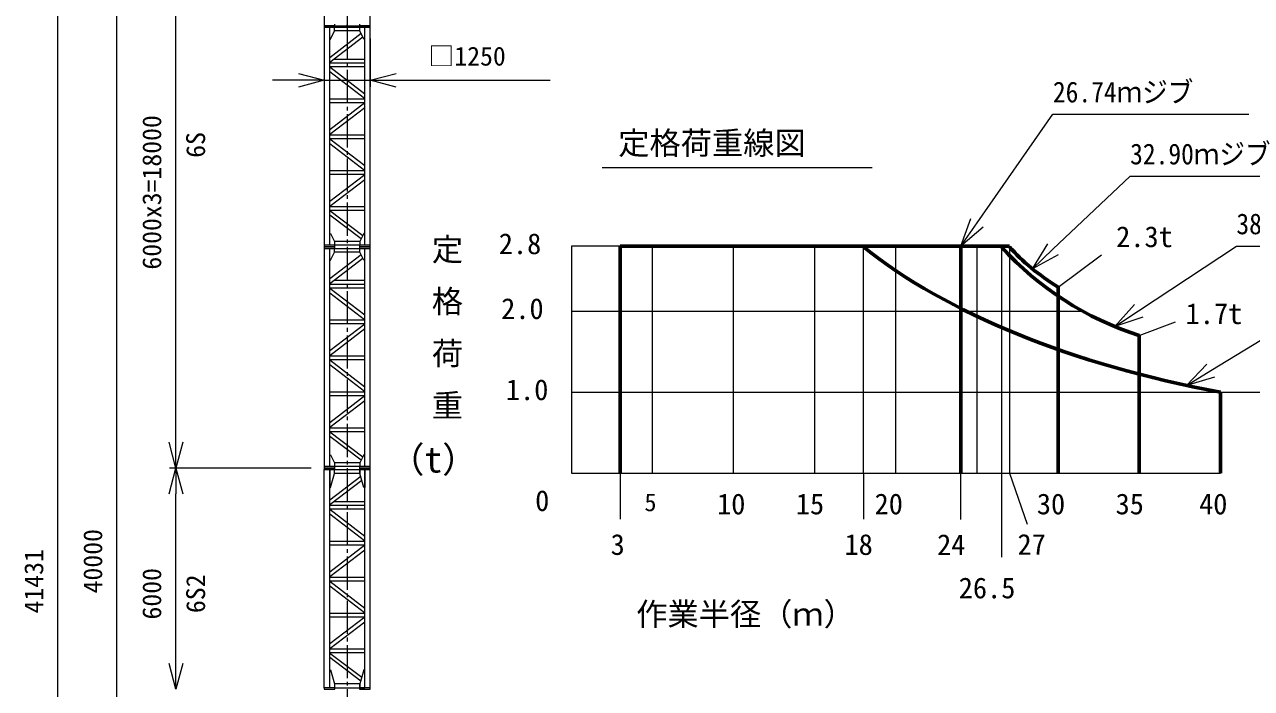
# Model space of a CAD drawing. Units: millimetres, scale not verified. Extents: x -30277 to 30315, y -43443 to 47718.
# Drawn here: x -30276 to 2998, y -8060 to 9950 of the extents above; entities that cross this region are included whole.
import ezdxf
from ezdxf.enums import TextEntityAlignment as Align

# ---------------------------------------------------------------- set-up
doc = ezdxf.new("R2010")
doc.units = ezdxf.units.MM
doc.header["$LTSCALE"] = 100
doc.linetypes.add('CHAIN2', pattern=[12, 9, -1, 1, -1])
doc.linetypes.add('USER2', pattern=[17.25, 15, -0.75, 0.75, -0.75])
for name, color, linetype, lineweight in [('0-1_10 常用実線', 3, 'Continuous', 18), ('0-2_Defpoints', 2, 'USER2', 18), ('0-3_12 常用一点鎖線', 3, 'CHAIN2', 18), ('0-5_05 寸法', 7, 'Continuous', 18)]:
    doc.layers.add(name, color=color, linetype=linetype, lineweight=lineweight)
doc.styles.add('ＭＳ ゴシック', font='')
doc.styles.get('ＭＳ ゴシック').set_extended_font_data('MS Gothic')

msp = doc.modelspace()

# ---------------------------------------------------------------- linework, layer by layer
at = {"layer": '0-1_10 常用実線'}
for p, q in [((-22150.1, 10719.1), (-22150.1, 9918.7)), ((-20900.1, 9918.7), (-20900.1, 10719.1)), ((-22150.1, 9918.7), (-22150.1, 3918.7)), ((-22150.1, 9918.7), (-20900.1, 9918.7)), ((-21860.1, 9918.7), (-22150.1, 9918.7)), ((-22150.1, 9875.7), (-20900.1, 9875.7)), ((-22000.1, 3961.7), (-22000.1, 9875.7)), ((-21144.1, 9703.7), (-22000.1, 9047.7)), ((-21180.1, 9775.7), (-21870.1, 9775.7)), ((-21860.1, 9918.7), (-21860.1, 9961.7)), ((-21860.1, 9875.7), (-21860.1, 9918.7)), ((-21190.1, 9961.7), (-21190.1, 9918.7)), ((-21190.1, 9918.7), (-21190.1, 9875.7)), ((-20900.1, 9918.7), (-21190.1, 9918.7)), ((-21050.1, 3961.7), (-21050.1, 9875.7)), ((-21993.6, 8926.7), (-21098.6, 9612.6)), ((-21882.7, 9011.7), (-21050.1, 9011.7)), ((-22000.1, 8926.7), (-21993.6, 8926.7)), ((-22000.1, 8911.7), (-21050.1, 8911.7)), ((-22000.1, 8811.7), (-21050.1, 8811.7)), ((-22000.1, 8801.7), (-21050.1, 8072.7)), ((-22000.1, 7936.7), (-21050.1, 7936.7)), ((-22000.1, 7836.7), (-21050.1, 7836.7)), ((-21050.1, 7826.7), (-22000.1, 7097.7)), ((-22000.1, 6961.7), (-21050.1, 6961.7)), ((-22000.1, 6861.7), (-21050.1, 6861.7)), ((-22000.1, 6851.7), (-21050.1, 6122.7)), ((-22000.1, 5986.7), (-21050.1, 5986.7)), ((-22000.1, 5886.7), (-21050.1, 5886.7)), ((-21050.1, 5876.7), (-22000.1, 5147.7)), ((-22000.1, 5011.7), (-21050.1, 5011.7)), ((-22000.1, 4911.7), (-21050.1, 4911.7)), ((-22000.1, 4901.7), (-21099.1, 4223.7)), ((-21144.6, 4132.8), (-22000.1, 4776.5)), ((-21180.1, 4061.7), (-21870.1, 4061.7)), ((-20900.1, 3961.7), (-22150.1, 3961.7)), ((-22150.1, 3918.7), (-22150.1, -2081.3)), ((-21860.1, 3918.7), (-22150.1, 3918.7)), ((-22150.1, 3875.7), (-20900.1, 3875.7)), ((-22000.1, -2038.3), (-22000.1, 3875.7)), ((-21144.1, 3703.7), (-22000.1, 3047.7)), ((-21180.1, 3775.7), (-21870.1, 3775.7)), ((-21860.1, 3875.7), (-21860.1, 3918.7)), ((-21190.1, 3918.7), (-21190.1, 3875.7)), ((-20900.1, 3918.7), (-21190.1, 3918.7)), ((-21050.1, -2038.3), (-21050.1, 3875.7)), ((-21993.6, 2926.7), (-21098.6, 3612.6)), ((-21882.7, 3011.7), (-21050.1, 3011.7)), ((-22000.1, 2926.7), (-21993.6, 2926.7)), ((-22000.1, 2911.7), (-21050.1, 2911.7)), ((-22000.1, 2811.7), (-21050.1, 2811.7)), ((-22000.1, 2801.7), (-21050.1, 2072.7)), ((-22000.1, 1936.7), (-21050.1, 1936.7)), ((-22000.1, 1836.7), (-21050.1, 1836.7)), ((-21050.1, 1826.7), (-22000.1, 1097.7)), ((-22000.1, 961.7), (-21050.1, 961.7)), ((-22000.1, 861.7), (-21050.1, 861.7)), ((-22000.1, 851.7), (-21050.1, 122.7)), ((-22000.1, -13.3), (-21050.1, -13.3)), ((-22000.1, -113.3), (-21050.1, -113.3)), ((-21050.1, -123.3), (-22000.1, -852.3)), ((-22000.1, -988.3), (-21050.1, -988.3)), ((-22000.1, -1088.3), (-21050.1, -1088.3)), ((-22000.1, -1098.3), (-21099.1, -1776.3)), ((-21144.6, -1867.2), (-22000.1, -1223.5)), ((-21180.1, -1938.3), (-21870.1, -1938.3)), ((-20900.1, -2038.3), (-22150.1, -2038.3)), ((-22150.1, -8038.3), (-22150.1, -2124.3)), ((-22000.1, -8038.3), (-22000.1, -2124.3)), ((-21156.5, -2305.9), (-22000.1, -2952.3)), ((-21050.1, -8038.3), (-21050.1, -2124.3)), ((-20900.1, -8038.3), (-20900.1, -2124.3)), ((-21993.6, -3073.3), (-21126.7, -2409)), ((-21882.7, -2988.3), (-21050.1, -2988.3)), ((-22000.1, -3073.3), (-21993.6, -3073.3)), ((-22000.1, -3088.3), (-21050.1, -3088.3)), ((-22000.1, -3188.3), (-21050.1, -3188.3)), ((-22000.1, -3198.3), (-21050.1, -3927.3)), ((-22000.1, -4063.3), (-21050.1, -4063.3)), ((-22000.1, -4163.3), (-21050.1, -4163.3)), ((-21050.1, -4173.3), (-22000.1, -4902.3)), ((-21050.1, -4053.3), (-21056.6, -4048.3)), ((-22000.1, -5028.3), (-21993.6, -5023.3)), ((-22000.1, -5038.3), (-21050.1, -5038.3)), ((-22000.1, -5138.3), (-21050.1, -5138.3)), ((-22000.1, -5148.3), (-21050.1, -5877.3)), ((-22000.1, -6013.3), (-21050.1, -6013.3)), ((-22000.1, -6113.3), (-21050.1, -6113.3)), ((-21050.1, -6123.3), (-22000.1, -6852.3)), ((-22000.1, -6978.3), (-21993.6, -6973.3)), ((-22000.1, -6988.3), (-21050.1, -6988.3)), ((-22000.1, -7088.3), (-21050.1, -7088.3)), ((-22000.1, -7098.3), (-21127.1, -7755.2)), ((-21156.9, -7858), (-22000.1, -7223.5))]:
    msp.add_line(p, q, dxfattribs=at)
for points in [[(-22000.1, 9555.7), (-21980.1, 9555.7), (-21870.1, 9775.7), (-21870.1, 9875.7)], [(-21190.1, 3961.7), (-21190.1, 3918.7), (-20900.1, 3918.7), (-20900.1, 9918.7)], [(-21050.1, 9555.7), (-21070.1, 9555.7), (-21180.1, 9775.7), (-21180.1, 9875.7)], [(-22000.1, 8675.6), (-21056.6, 7951.7), (-21050.1, 7951.7)], [(-22000.1, 6976.7), (-21993.6, 6976.7), (-21050.1, 7700.6)], [(-22000.1, 6725.6), (-21056.6, 6001.7), (-21050.1, 6001.7)], [(-22000.1, 5026.7), (-21993.6, 5026.7), (-21050.1, 5750.6)], [(-22000.1, 4281.7), (-21980.1, 4281.7), (-21870.1, 4061.7), (-21870.1, 3961.7)], [(-21050.1, 4281.7), (-21070.1, 4281.7), (-21180.1, 4061.7), (-21180.1, 3961.7)], [(-22150.1, 3918.7), (-21860.1, 3918.7), (-21860.1, 3961.7)], [(-22000.1, 3555.7), (-21980.1, 3555.7), (-21870.1, 3775.7), (-21870.1, 3875.7)], [(-21190.1, -2038.3), (-21190.1, -2081.3), (-20900.1, -2081.3), (-20900.1, 3918.7)], [(-21050.1, 3555.7), (-21070.1, 3555.7), (-21180.1, 3775.7), (-21180.1, 3875.7)], [(-22000.1, 2675.6), (-21056.6, 1951.7), (-21050.1, 1951.7)], [(-22000.1, 976.7), (-21993.6, 976.7), (-21050.1, 1700.6)], [(-22000.1, 725.6), (-21056.6, 1.7), (-21050.1, 1.7)], [(-22000.1, -973.3), (-21993.6, -973.3), (-21050.1, -249.4)], [(-22000.1, -1718.3), (-21980.1, -1718.3), (-21870.1, -1938.3), (-21870.1, -2038.3)], [(-21050.1, -1718.3), (-21070.1, -1718.3), (-21180.1, -1938.3), (-21180.1, -2038.3)], [(-22150.1, -2081.3), (-21860.1, -2081.3), (-21860.1, -2038.3)], [(-22000.1, -3324.4), (-21056.6, -4048.3), (-21050.1, -4048.3)], [(-22000.1, -5023.3), (-21993.6, -5023.3), (-21050.1, -4299.4)], [(-22000.1, -5274.4), (-21056.6, -5998.3), (-21050.1, -5998.3)], [(-22000.1, -6973.3), (-21993.6, -6973.3), (-21050.1, -6249.4)]]:
    msp.add_lwpolyline(points, dxfattribs=at)
for points in [[(-22150.1, -2124.3), (-21860.1, -2124.3), (-21860.1, -2081.3), (-22150.1, -2081.3)], [(-22000.1, -2604.3), (-21980.1, -2604.3), (-21870.1, -2224.3), (-21870.1, -2124.3), (-22000.1, -2124.3)], [(-21870.1, -2124.3), (-21180.1, -2124.3), (-21180.1, -2224.3), (-21870.1, -2224.3)], [(-21190.1, -2124.3), (-20900.1, -2124.3), (-20900.1, -2081.3), (-21190.1, -2081.3)], [(-21050.1, -2604.3), (-21070.1, -2604.3), (-21180.1, -2224.3), (-21180.1, -2124.3), (-21050.1, -2124.3)], [(-22000.1, -7558.3), (-21980.1, -7558.3), (-21870.1, -7938.3), (-21870.1, -8038.3), (-22000.1, -8038.3)], [(-21050.1, -7558.3), (-21070.1, -7558.3), (-21180.1, -7938.3), (-21180.1, -8038.3), (-21050.1, -8038.3)], [(-21870.1, -8038.3), (-21180.1, -8038.3), (-21180.1, -7938.3), (-21870.1, -7938.3)], [(-22150.1, -8081.3), (-21860.1, -8081.3), (-21860.1, -8038.3), (-22150.1, -8038.3)], [(-21190.1, -8081.3), (-20900.1, -8081.3), (-20900.1, -8038.3), (-21190.1, -8038.3)]]:
    msp.add_lwpolyline(points, close=True, dxfattribs=at)
at = {"layer": '0-2_Defpoints'}
msp.add_line((-21525.1, 9898.6), (-21525.1, 9938.7), dxfattribs=at)
at = {"layer": '0-3_12 常用一点鎖線'}
for p, q in [((-21525.1, 19855.5), (-21525.1, 9653)), ((-21525.1, 9918.7), (-21525.1, -24081.3))]:
    msp.add_line(p, q, dxfattribs=at)
at = {"layer": '0-5_05 寸法'}
for p, q in [((-29370.4, -24641.3), (-29370.4, 15389.4)), ((-27770.4, -23381.3), (-27770.4, 15218.7)), ((-26170.4, -1381.3), (-26170.4, 15218.7)), ((-22150.1, 9568.7), (-22150.1, 8261.9)), ((-20900.1, 9568.7), (-20900.1, 8261.9)), ((-22850.1, 8436.9), (-23550.1, 8436.9)), ((-22150.1, 8436.9), (-22850.1, 8436.9)), ((-22150.1, 8436.9), (-20900.1, 8436.9)), ((-20900.1, 8436.9), (-20200.1, 8436.9)), ((-20200.1, 8436.9), (-16019.7, 8436.9)), ((-4444.5, 4568.8), (-2386.8, 7514.3)), ((-2386.8, 7514.3), (-2386.5, 7514.3)), ((-2386.5, 7514.3), (2928.7, 7514.3)), ((-14613.4, 6069.6), (-7285.7, 6069.6)), ((-2385.1, 3852.8), (-292.8, 5833.4)), ((-292.8, 5833.4), (-292.5, 5833.4)), ((-292.5, 5833.4), (4907.2, 5833.4)), ((-4885.5, 3937.5), (-4444.5, 4568.8)), ((-15445.5, 3937.5), (-15445.5, -2222.5)), ((-14125.5, 3937.5), (-15445.5, 3937.5)), ((-14125.5, 3937.5), (-3565.1, 3937.5)), ((-13245.5, -2222.5), (-13245.5, 3937.5)), ((-11045.5, -2222.5), (-11045.5, 3937.5)), ((-8845.5, -2222.5), (-8845.5, 3937.5)), ((-7525.3, -2222.5), (-7525.3, 3937.5)), ((-6645.5, -2222.5), (-6645.5, 3937.5)), ((-4445.5, -2222.5), (-4445.5, 3937.5)), ((-4445.5, -2222.5), (-4445.5, 3907.7)), ((-3785.2, 3937.5), (-3785.2, -4500.8)), ((-3565.1, 3937.5), (-3565.1, -2222.5)), ((-2944.3, 3323.5), (-2385.1, 3852.8)), ((-2244.5, 2823.7), (-1071.7, 3699.4)), ((-64.4, 2182.9), (2589, 3937.8)), ((2589, 3937.8), (2589.3, 3937.8)), ((2589.3, 3937.8), (7789, 3937.8)), ((-15445.7, 2177.5), (-1581.8, 2177.5)), ((-706.7, 1758.1), (-64.4, 2182.9)), ((-45.5, 1517.5), (935.6, 1884.4)), ((1891.5, 562.8), (3909, 1793.6)), ((1234.2, 161.8), (1891.5, 562.8)), ((-15445.7, -22.5), (4061.2, -22.5)), ((-26170.4, -2081.3), (-26170.4, -1381.3)), ((-22500.1, -2081.3), (-26345.4, -2081.3)), ((-22500.1, -2081.3), (-26345.4, -2081.3)), ((-26170.4, -2081.3), (-26170.4, -2781.3)), ((-15445.7, -2222.5), (2154.5, -2222.5)), ((-15445.5, -2222.5), (2154.5, -2222.5)), ((-14125.5, -2222.5), (-14125.5, -3469.1)), ((-7525.3, -2222.5), (-7525.3, -3469.1)), ((-4885.5, -3474.1), (-4885.5, -2222.5)), ((-3565.1, -2222.5), (-3086.6, -3607.2)), ((-26170.4, -7381.3), (-26170.4, -2781.3)), ((-26170.4, -8081.3), (-26170.4, -7381.3))]:
    msp.add_line(p, q, dxfattribs=at)
at = {"layer": '0-5_05 寸法', "color": 6, "lineweight": 60}
for p, q in [((-14125.5, 3937.5), (-14125.5, -2222.5)), ((-14125.5, 3937.5), (-3565.1, 3937.5)), ((-4885.5, 3937.5), (-4885.5, -2222.5)), ((-2245.5, -2222.5), (-2245.5, 2824.3)), ((-45.5, 1517.5), (-45.5, -2222.5)), ((2154.5, -22.5), (2154.5, -2222.5))]:
    msp.add_line(p, q, dxfattribs=at)
at = {"layer": '0-5_05 寸法'}
for points in [[(-22850.1, 8624.5), (-22150.1, 8436.9), (-22850.1, 8249.3)], [(-20200.1, 8249.3), (-20900.1, 8436.9), (-20200.1, 8624.5)], [(-4275.4, 4450.6), (-4885.5, 3937.5), (-4613.6, 4686.9)], [(-2243.3, 3703), (-2944.3, 3323.5), (-2526.9, 4002.7)], [(49.4, 2010.8), (-706.7, 1758.1), (-178.3, 2355)], [(1999, 386.7), (1234.2, 161.8), (1784.1, 738.9)], [(-25982.9, -1381.3), (-26170.4, -2081.3), (-26358, -1381.3)], [(-26358, -2781.3), (-26170.4, -2081.3), (-25982.9, -2781.3)], [(-25982.9, -7381.3), (-26170.4, -8081.3), (-26358, -7381.3)]]:
    msp.add_lwpolyline(points, dxfattribs=at)
at = {"layer": '0-5_05 寸法', "color": 6, "lineweight": 60}
msp.add_arc((2544.9, 9665.4), 8549.8, 222.23661, 252.36374, dxfattribs=at)
for centre, major_axis, ratio, start_param, end_param in [((8912.2, 9000.5), (-19352.6, 0), 0.497556, 0.5560081, 1.2141255), ((5520.5, 5886.1), (9908.7, 0), 0.497534, 3.5521732, 3.8118511)]:
    msp.add_ellipse(centre, major_axis=major_axis, ratio=ratio, start_param=start_param, end_param=end_param, dxfattribs=at)

# ---------------------------------------------------------------- texts
at = {"layer": '0-5_05 寸法', "style": 'ＭＳ ゴシック'}
for s, height, p in [('□1250', 513.2, (-19321.4, 8681.9)), ('定格荷重線図', 621, (-14174.3, 6239)), ('2.3t', 564.5, (-672.2, 3743.2)), ('定', 621, (-19229.9, 3354)), ('2.8', 564.5, (-17414.3, 3552.5)), ('格', 621, (-19229.9, 1942.4)), ('2.0', 564.5, (-17350.3, 1792.5)), ('1.7t', 564.5, (1213.2, 1656.6)), ('荷', 621, (-19229.9, 530.7)), ('重', 621, (-19229.9, -881)), ('1.0', 564.5, (-17222, -407.5)), ('（t）', 705.6, (-20393, -2415.7)), ('0', 564.5, (-16428, -3416)), ('5', 483.9, (-13465.5, -3395.8)), ('10', 564.5, (-11494.7, -3505.8)), ('15', 564.5, (-9358.8, -3505.8)), ('20', 564.5, (-7223, -3505.8)), ('30', 564.5, (-2823, -3505.8)), ('35', 564.5, (-687.2, -3505.8)), ('40', 564.5, (1577, -3505.8)), ('3', 564.5, (-14382.2, -4605.8)), ('18', 564.5, (-8038.7, -4605.8)), ('24', 564.5, (-5527.2, -4610.8)), ('27', 564.5, (-3347.1, -4603.9)), ('26.5', 564.5, (-4940.2, -5784.1)), ('作業半径（ｍ）', 621, (-13687.3, -6539.4))]:
    msp.add_text(s, height=height, dxfattribs=at).set_placement(p, align=Align.BOTTOM_LEFT)
at = {"layer": '0-5_05 寸法', "style": 'ＭＳ ゴシック', "width": 0.9}
for s, p in [('26.74ｍジブ', (-2386.5, 7668.3)), ('32.90ｍジブ', (-292.5, 5987.4)), ('38.03ｍジブ', (2589.3, 4091.8))]:
    msp.add_text(s, height=564.5, dxfattribs=at).set_placement(p, align=Align.BOTTOM_LEFT)
at = {"layer": '0-5_05 寸法', "style": 'ＭＳ ゴシック'}
for s, p in [('6000x3=18000', (-26415.4, 3302)), ('6S', (-25225.4, 6335.3)), ('40000', (-28015.4, -5481.3)), ('41431', (-29615.4, -6026)), ('6000', (-26415.4, -6189.7)), ('6S2', (-25225.4, -6014.7))]:
    msp.add_text(s, height=513.2, rotation=90, dxfattribs=at).set_placement(p, align=Align.BOTTOM_LEFT)

doc.saveas('drawing.dxf')
